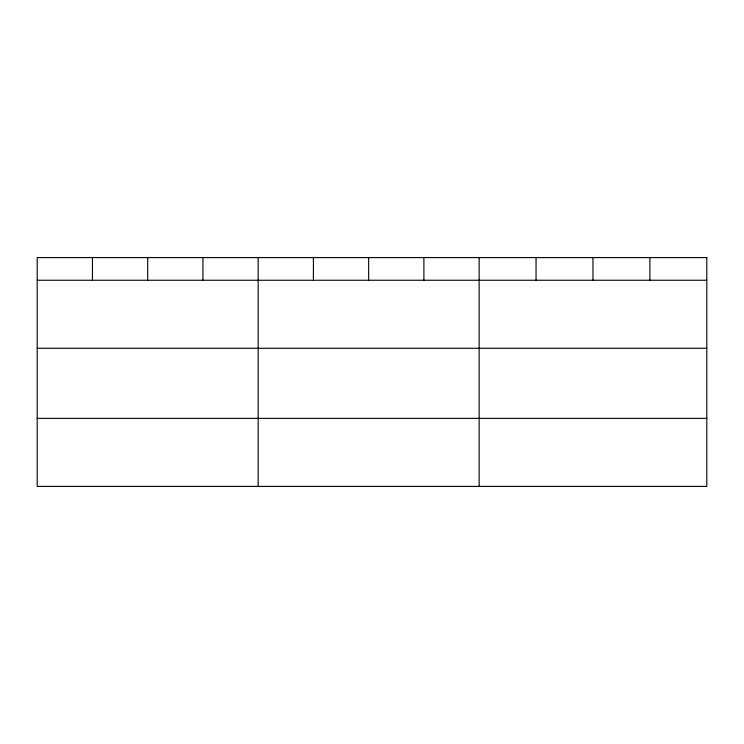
<?xml version="1.0" encoding="UTF-8"?>
<svg xmlns="http://www.w3.org/2000/svg" width="744" height="744" viewBox="0 0 744 744"><rect width="100%" height="100%" fill="white"/><g stroke="black" fill="none" stroke-linecap="round" stroke-linejoin="round"><path stroke-width="1.12" d="M37.2 280.246L706.8 280.246M37.2 348.276L706.8 348.276M37.2 418.37L706.8 418.37M649.884 257.591L649.884 280.246M592.968 257.591L592.968 280.246M536.052 257.591L536.052 280.246M479.136 257.591L479.136 486.409M423.894 257.591L423.894 280.246M368.652 257.591L368.652 280.246M313.41 257.591L313.41 280.246M258.168 257.591L258.168 486.409M202.926 257.591L202.926 280.246M147.684 257.591L147.684 280.246M92.442 257.591L92.442 280.246M706.8 257.591L37.2 257.591L37.2 486.409L706.8 486.409L706.8 257.591"/></g></svg>
